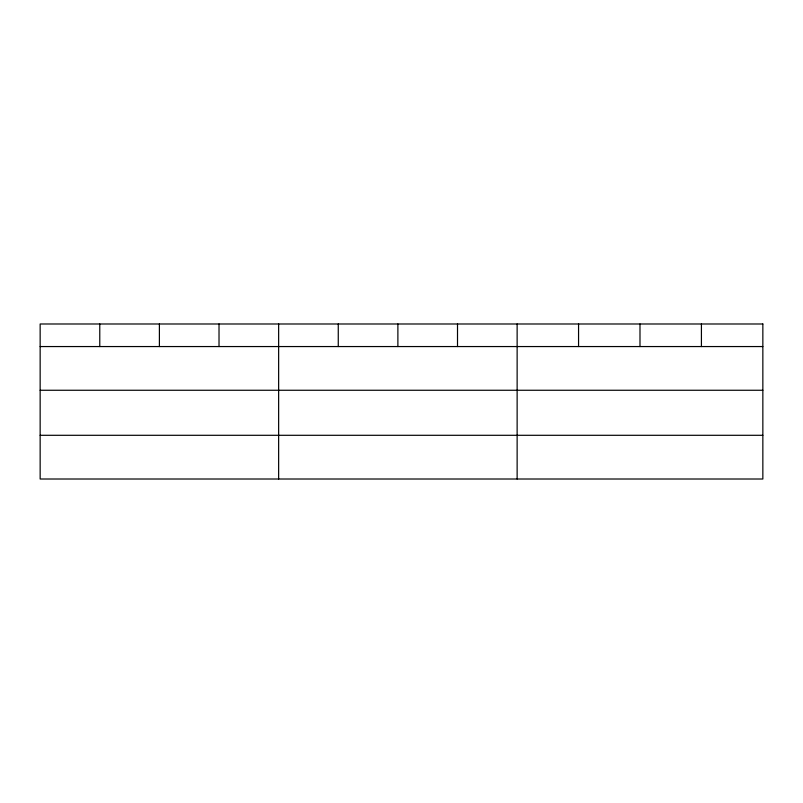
<?xml version="1.0" encoding="UTF-8"?>
<svg xmlns="http://www.w3.org/2000/svg" width="803" height="803" viewBox="0 0 803 803"><rect width="100%" height="100%" fill="white"/><g stroke="black" fill="none" stroke-linecap="round" stroke-linejoin="round"><path stroke-width="1.2" d="M40.15 346.555L762.85 346.555M40.15 390.258L762.85 390.258M40.15 435.296L762.85 435.296M701.42 323.99L701.42 346.555M639.991 323.99L639.991 346.555M578.561 323.99L578.561 346.555M517.132 323.99L517.132 479.01M457.509 323.99L457.509 346.555M397.886 323.99L397.886 346.555M338.264 323.99L338.264 346.555M278.641 323.99L278.641 479.01M219.018 323.99L219.018 346.555M159.395 323.99L159.395 346.555M99.773 323.99L99.773 346.555M762.85 323.99L40.15 323.99L40.15 479.01L762.85 479.01L762.85 323.99"/></g></svg>
